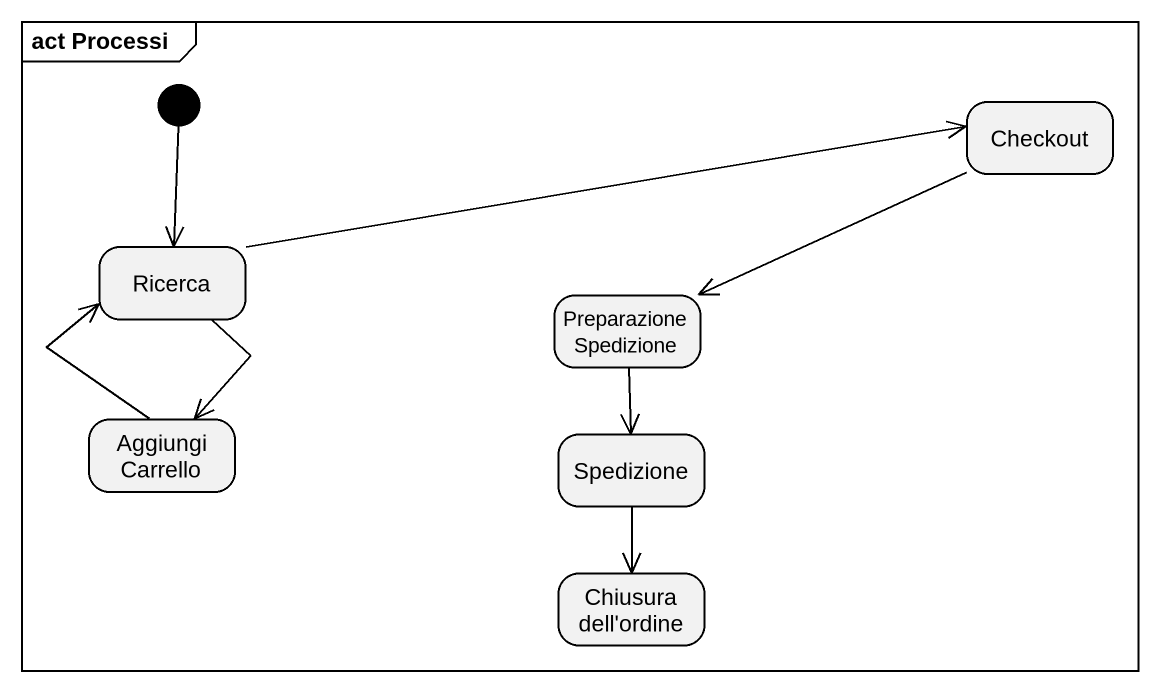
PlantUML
@startuml
mainframe act Processi
hide empty description
state Checkout
state Ricerca
state "Preparazione Spedizione" as Preparazione_Spedizione
state "Aggiungi Carrello" as Aggiungi_Carrello
state Spedizione
state "Chiusura dell'ordine" as Chiusura_dell_ordine
[*] --> Ricerca
Checkout -left-> Preparazione_Spedizione
Ricerca -right-> Checkout
Ricerca --> Aggiungi_Carrello
Preparazione_Spedizione --> Spedizione
Aggiungi_Carrello -up-> Ricerca
Spedizione --> Chiusura_dell_ordine
@enduml
